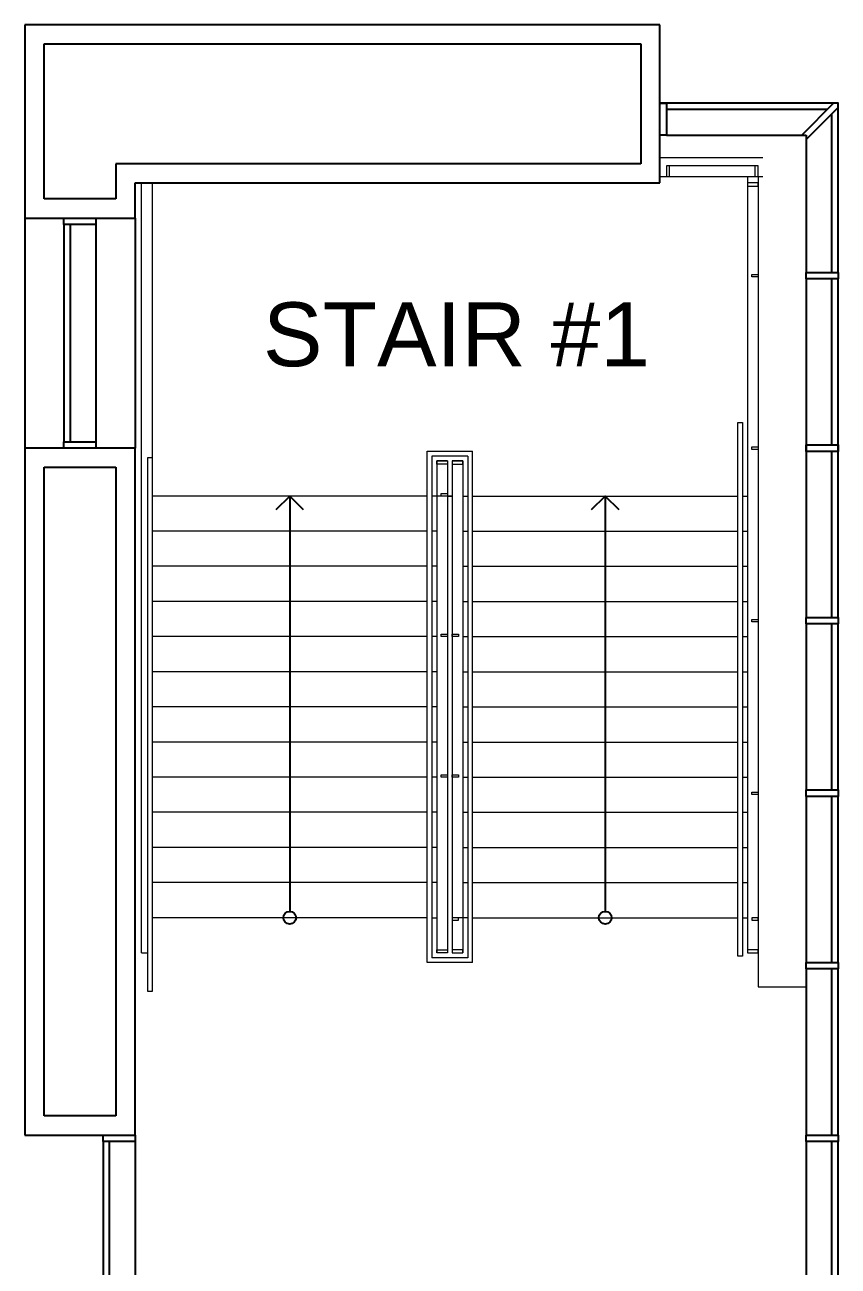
# Model space of a CAD drawing. Header units: inches. Extents: x -60 to 4788, y -1491 to 1233.
# Drawn here: x 487.5 to 742, y 845 to 1233.5 of the extents above; entities that cross this region are included whole.
import ezdxf

# ---------------------------------------------------------------- set-up
doc = ezdxf.new("R2010")
doc.units = ezdxf.units.IN
doc.header["$LTSCALE"] = 48
doc.header["$MEASUREMENT"] = 0
doc.layers.add('A-Anno-Note', color=231, linetype='Continuous', lineweight=25)
doc.layers.add('A-FLOR-STRS', color=4, linetype='Continuous', lineweight=13)
for name, color, linetype in [('A-FLOR-STRS-ARRW', 1, 'Continuous'), ('A-GLAZ', 3, 'Continuous'), ('A-WALL', 5, 'Continuous'), ('A-WALL-JAMB', 6, 'Continuous')]:
    doc.layers.add(name, color=color, linetype=linetype)

# ---------------------------------------------------------------- blocks, each defined once
blk = doc.blocks.new('*U32')
at = {"linetype": 'ByBlock', "lineweight": -2}
for p, q in [((212, 0), (-3, 0)), ((3, -6), (206, -6))]:
    blk.add_line(p, q, dxfattribs=at)
at = {"lineweight": -2}
for p, q in [((212, 0), (-3, 0)), ((3, -6), (206, -6))]:
    blk.add_line(p, q, dxfattribs=at)
blk = doc.blocks.new('*U33')
at = {"linetype": 'ByBlock', "lineweight": -2}
for p, q in [((60.5, 0), (0, 0)), ((6, -6), (54.5, -6))]:
    blk.add_line(p, q, dxfattribs=at)
at = {"lineweight": -2}
for p, q in [((60.5, 0), (0, 0)), ((6, -6), (54.5, -6))]:
    blk.add_line(p, q, dxfattribs=at)
blk = doc.blocks.new('*U34')
at = {"linetype": 'ByBlock', "lineweight": -2}
for p, q in [((186.75, 3), (0, 3)), ((-6, -3), (192.75, -3))]:
    blk.add_line(p, q, dxfattribs=at)
at = {"lineweight": -2}
for p, q in [((186.75, 3), (0, 3)), ((-6, -3), (192.75, -3))]:
    blk.add_line(p, q, dxfattribs=at)
blk = doc.blocks.new('*U35')
at = {"linetype": 'ByBlock', "lineweight": -2}
for p, q in [((40.5, 0), (3, 0)), ((-3, -6), (46.5, -6))]:
    blk.add_line(p, q, dxfattribs=at)
at = {"lineweight": -2}
for p, q in [((40.5, 0), (3, 0)), ((-3, -6), (46.5, -6))]:
    blk.add_line(p, q, dxfattribs=at)
blk = doc.blocks.new('*U36')
at = {"linetype": 'ByBlock', "lineweight": -2}
for p, q in [((158.25, 3), (-6, 3)), ((0, -3), (164.25, -3))]:
    blk.add_line(p, q, dxfattribs=at)
at = {"lineweight": -2}
for p, q in [((158.25, 3), (-6, 3)), ((0, -3), (164.25, -3))]:
    blk.add_line(p, q, dxfattribs=at)
blk = doc.blocks.new('*U37')
at = {"linetype": 'ByBlock', "lineweight": -2}
for p, q in [((206, 0), (3, 0)), ((-3, -6), (212, -6))]:
    blk.add_line(p, q, dxfattribs=at)
at = {"lineweight": -2}
for p, q in [((206, 0), (3, 0)), ((-3, -6), (212, -6))]:
    blk.add_line(p, q, dxfattribs=at)
blk = doc.blocks.new('*U38')
at = {"linetype": 'ByBlock', "lineweight": -2}
for p, q in [((17, 0), (6, 0)), ((0, -6), (11, -6))]:
    blk.add_line(p, q, dxfattribs=at)
at = {"lineweight": -2}
for p, q in [((17, 0), (6, 0)), ((0, -6), (11, -6))]:
    blk.add_line(p, q, dxfattribs=at)
blk = doc.blocks.new('*U39')
at = {"linetype": 'ByBlock', "lineweight": -2}
for p, q in [((28.5, 3), (-6, 3)), ((0, -3), (22.5, -3))]:
    blk.add_line(p, q, dxfattribs=at)
at = {"lineweight": -2}
for p, q in [((28.5, 3), (-6, 3)), ((0, -3), (22.5, -3))]:
    blk.add_line(p, q, dxfattribs=at)
blk = doc.blocks.new('*U40')
at = {"linetype": 'ByBlock', "lineweight": -2}
for p, q in [((28.5, 0), (-6, 0)), ((0, -6), (22.5, -6))]:
    blk.add_line(p, q, dxfattribs=at)
at = {"lineweight": -2}
for p, q in [((28.5, 0), (-6, 0)), ((0, -6), (22.5, -6))]:
    blk.add_line(p, q, dxfattribs=at)
blk = doc.blocks.new('*U41')
at = {"linetype": 'ByBlock', "lineweight": -2}
for p, q in [((22.5, 0), (0, 0)), ((-6, -6), (28.5, -6))]:
    blk.add_line(p, q, dxfattribs=at)
at = {"lineweight": -2}
for p, q in [((22.5, 0), (0, 0)), ((-6, -6), (28.5, -6))]:
    blk.add_line(p, q, dxfattribs=at)

msp = doc.modelspace()

# ---------------------------------------------------------------- linework, layer by layer
at = {"layer": 'A-FLOR-STRS'}
for p, q in [((686.25, 1192.01), (718.38, 1192.01)), ((686.25, 1186.01), (718.38, 1186.01)), ((713.6, 1186.01), (713.6, 943.01)), ((716.97, 1186.01), (716.97, 932.37)), ((524, 943.01), (524.02, 1184)), ((527.4, 943.01), (527.4, 1184)), ((613.4, 940.01), (613.4, 1100.01)), ((613.4, 1100.01), (627.6, 1100.01)), ((627.6, 940.01), (627.6, 1100.01)), ((626.1, 1098.51), (614.9, 1098.51)), ((614.9, 1098.51), (614.9, 941.51)), ((619.8, 1097.01), (616.4, 1097.01)), ((616.4, 1097.01), (616.4, 943.01)), ((619.8, 1096.01), (616.4, 1096.01)), ((619.8, 1097.01), (619.8, 943.01)), ((621.2, 1097.01), (624.6, 1097.01)), ((621.2, 1097.01), (621.2, 943.01)), ((621.2, 1096.01), (624.6, 1096.01)), ((624.6, 1097.01), (624.6, 943.01)), ((626.1, 1098.51), (626.1, 941.51)), ((613.4, 1086.01), (527.4, 1086.01)), ((616.4, 1086.01), (614.9, 1086.01)), ((619.8, 1086.01), (616.4, 1086.01)), ((621.2, 1086.01), (619.8, 1086.01)), ((619.8, 1086.01), (621.2, 1086.01)), ((624.6, 1086.01), (626.1, 1086.01)), ((627.6, 1086.01), (710.6, 1086.01)), ((712.1, 1086.01), (713.6, 1086.01)), ((613.4, 1075.01), (527.4, 1075.01)), ((616.4, 1075.01), (614.9, 1075.01)), ((624.6, 1075.01), (626.1, 1075.01)), ((627.6, 1075.01), (710.6, 1075.01)), ((712.1, 1075.01), (713.6, 1075.01)), ((613.4, 1064.01), (527.4, 1064.01)), ((616.4, 1064.01), (614.9, 1064.01)), ((624.6, 1064.01), (626.1, 1064.01)), ((627.6, 1064.01), (710.6, 1064.01)), ((712.1, 1064.01), (713.6, 1064.01)), ((613.4, 1053.01), (527.4, 1053.01)), ((616.4, 1053.01), (614.9, 1053.01)), ((624.6, 1053.01), (626.1, 1053.01)), ((627.6, 1053.01), (710.6, 1053.01)), ((712.1, 1053.01), (713.6, 1053.01)), ((613.4, 1042.01), (527.4, 1042.01)), ((616.4, 1042.01), (614.9, 1042.01)), ((624.6, 1042.01), (626.1, 1042.01)), ((627.6, 1042.01), (710.6, 1042.01)), ((712.1, 1042.01), (713.6, 1042.01)), ((613.4, 1031.01), (527.4, 1031.01)), ((616.4, 1031.01), (614.9, 1031.01)), ((624.6, 1031.01), (626.1, 1031.01)), ((627.6, 1031.01), (710.6, 1031.01)), ((712.1, 1031.01), (713.6, 1031.01)), ((613.4, 1020.01), (527.4, 1020.01)), ((616.4, 1020.01), (614.9, 1020.01)), ((624.6, 1020.01), (626.1, 1020.01)), ((627.6, 1020.01), (710.6, 1020.01)), ((712.1, 1020.01), (713.6, 1020.01)), ((613.4, 1009.01), (527.4, 1009.01)), ((616.4, 1009.01), (614.9, 1009.01)), ((624.6, 1009.01), (626.1, 1009.01)), ((627.6, 1009.01), (710.6, 1009.01)), ((712.1, 1009.01), (713.6, 1009.01)), ((613.4, 998.01), (527.4, 998.01)), ((616.4, 998.01), (614.9, 998.01)), ((624.6, 998.01), (626.1, 998.01)), ((627.6, 998.01), (710.6, 998.01)), ((712.1, 998.01), (713.6, 998.01)), ((613.4, 987.01), (527.4, 987.01)), ((616.4, 987.01), (614.9, 987.01)), ((624.6, 987.01), (626.1, 987.01)), ((627.6, 987.01), (710.6, 987.01)), ((712.1, 987.01), (713.6, 987.01)), ((613.4, 976.01), (527.4, 976.01)), ((616.4, 976.01), (614.9, 976.01)), ((624.6, 976.01), (626.1, 976.01)), ((627.6, 976.01), (710.6, 976.01)), ((712.1, 976.01), (713.6, 976.01)), ((613.4, 965.01), (527.4, 965.01)), ((616.4, 965.01), (614.9, 965.01)), ((624.6, 965.01), (626.1, 965.01)), ((627.6, 965.01), (710.6, 965.01)), ((712.1, 965.01), (713.6, 965.01)), ((613.4, 954.01), (527.4, 954.01)), ((614.9, 954.01), (616.4, 954.01)), ((624.6, 954.01), (621.2, 954.01)), ((626.1, 954.01), (624.6, 954.01)), ((627.6, 954.01), (710.6, 954.01)), ((712.1, 954.01), (713.6, 954.01)), ((524, 943.01), (525.9, 943.01)), ((626.1, 941.51), (614.9, 941.51)), ((627.6, 940.01), (613.4, 940.01)), ((716.97, 932.37), (732, 932.37))]:
    msp.add_line(p, q, dxfattribs=at)
for points in [[(689.25, 1186.01), (689.25, 1189.41), (688.25, 1189.41), (688.25, 1186.01)], [(716.97, 1186.01), (716.97, 1189.41), (715.97, 1189.41), (715.97, 1186.01)], [(716.97, 1184.01), (713.6, 1184.01), (713.6, 1183.01), (716.97, 1183.01)], [(716.97, 1154.62), (714.97, 1154.62), (714.97, 1155.37), (716.97, 1155.37)], [(712.1, 1109.01), (712.1, 942.01), (710.6, 942.01), (710.6, 1109.01), (712.1, 1109.01)], [(716.97, 1100.62), (714.97, 1100.62), (714.97, 1101.37), (716.97, 1101.37)], [(716.97, 1100.62), (714.97, 1100.62), (714.97, 1101.37), (716.97, 1101.37)], [(525.9, 1098.01), (525.9, 931.01), (527.4, 931.01), (527.4, 1098.01), (525.9, 1098.01)], [(619.8, 1096.01), (616.4, 1096.01), (616.4, 1097.01), (619.8, 1097.01)], [(621.2, 1096.01), (624.6, 1096.01), (624.6, 1097.01), (621.2, 1097.01)], [(619.8, 1086.01), (617.8, 1086.01), (617.8, 1086.76), (619.8, 1086.76)], [(716.97, 1046.62), (714.97, 1046.62), (714.97, 1047.37), (716.97, 1047.37)], [(619.8, 1042.01), (617.8, 1042.01), (617.8, 1042.76), (619.8, 1042.76)], [(623.2, 1042.01), (621.2, 1042.01), (621.2, 1042.76), (623.2, 1042.76)], [(619.8, 998.01), (617.8, 998.01), (617.8, 998.76), (619.8, 998.76)], [(623.2, 998.01), (621.2, 998.01), (621.2, 998.76), (623.2, 998.76)], [(716.97, 992.62), (714.97, 992.62), (714.97, 993.37), (716.97, 993.37)], [(623.2, 954.01), (621.2, 954.01), (621.2, 953.26), (623.2, 953.26)], [(716.97, 954), (714.97, 954), (714.97, 953.25), (716.97, 953.25)], [(619.8, 943.01), (616.4, 943.01), (616.4, 944.01), (619.8, 944.01)], [(621.2, 943.01), (624.6, 943.01), (624.6, 944.01), (621.2, 944.01)], [(713.6, 943.01), (716.97, 943.01), (716.97, 944.01), (713.6, 944.01)]]:
    msp.add_lwpolyline(points, close=True, dxfattribs=at)
msp.add_lwpolyline([(715.97, 1189.41), (689.25, 1189.41)], dxfattribs=at)
at = {"layer": 'A-FLOR-STRS-ARRW'}
for points in [[(566.16, 1081.76), (570.4, 1086.01), (574.64, 1081.76)], [(570.4, 1086.01), (570.4, 1086.01), (570.4, 956.01)], [(664.86, 1081.76), (669.1, 1086.01), (673.34, 1081.76)], [(669.1, 1086.01), (669.1, 1086.01), (669.1, 956.01)]]:
    msp.add_lwpolyline(points, dxfattribs=at)
for centre in [(570.4, 954.01), (669.1, 954.01)]:
    msp.add_circle(centre, 2, dxfattribs=at)
at = {"layer": 'A-GLAZ'}
for p, q in [((742, 1209), (686.25, 1209)), ((738.59, 1207), (688.25, 1207)), ((740, 1156), (740, 1205.59)), ((742, 1156), (742, 1207.59)), ((688.25, 1199), (730.59, 1199)), ((732, 1197.59), (732, 1156)), ((487.5, 1173), (487.5, 1101)), ((499.75, 1171), (499.75, 1103)), ((501.75, 1103), (501.75, 1171)), ((509.75, 1171), (509.75, 1103)), ((522, 1173), (522, 1101)), ((732, 1154), (732, 1048)), ((740, 1102), (740, 1154)), ((742, 1048), (742, 1154)), ((740, 1048), (740, 1100)), ((732, 1046), (732, 994)), ((740, 994), (740, 1046)), ((742, 994), (742, 1046)), ((732, 992), (732, 940)), ((740, 940), (740, 992)), ((742, 940), (742, 992)), ((732, 938), (732, 886)), ((740, 886), (740, 938)), ((742, 886), (742, 938)), ((512, 884), (512, 812)), ((514, 812), (514, 884)), ((522, 884), (522, 812)), ((732, 884), (732, 812)), ((740, 812), (740, 884)), ((742, 812), (742, 884))]:
    msp.add_line(p, q, dxfattribs=at)
at = {"layer": 'A-WALL-JAMB'}
for points in [[(688.25, 1209), (688.25, 1199), (686.25, 1199), (686.25, 1209)], [(732, 1199), (732, 1197.59), (742, 1207.59), (742, 1209), (740.59, 1209), (730.59, 1199)], [(509.75, 1171), (499.75, 1171), (499.75, 1173), (509.75, 1173)], [(742, 1154), (732, 1154), (732, 1156), (742, 1156)], [(509.75, 1101), (499.75, 1101), (499.75, 1103), (509.75, 1103)], [(742, 1100), (732, 1100), (732, 1102), (742, 1102)], [(742, 1046), (732, 1046), (732, 1048), (742, 1048)], [(742, 992), (732, 992), (732, 994), (742, 994)], [(742, 938), (732, 938), (732, 940), (742, 940)], [(522, 884), (512, 884), (512, 886), (522, 886)], [(742, 884), (732, 884), (732, 886), (742, 886)]]:
    msp.add_lwpolyline(points, close=True, dxfattribs=at)

# ---------------------------------------------------------------- block references
at = {"layer": 'A-WALL'}
for name, p, rotation in [('*U33', (487.5, 1173), 90), ('*U34', (680.25, 1230.5), 180.0000000003387), ('*U35', (680.25, 1187), 90), ('*U36', (680.25, 1187), 180.0000000003387), ('*U38', (516, 1173), 90), ('*U40', (516, 1173), 180.0000000000651), ('*U32', (487.5, 889), 90), ('*U41', (516, 1095), 180.0000000000651), ('*U37', (516, 889), 90), ('*U39', (516, 889), 180.0000000003453)]:
    msp.add_blockref(name, p, dxfattribs=dict(at, rotation=rotation))

# ---------------------------------------------------------------- texts
at = {"layer": 'A-Anno-Note', "insert": (562.01, 1146.63), "char_height": 20, "attachment_point": 1}
msp.add_mtext('{\\fArial|b0|i0|c0|p34;STAIR #1}', dxfattribs=at)

doc.saveas('drawing.dxf')
